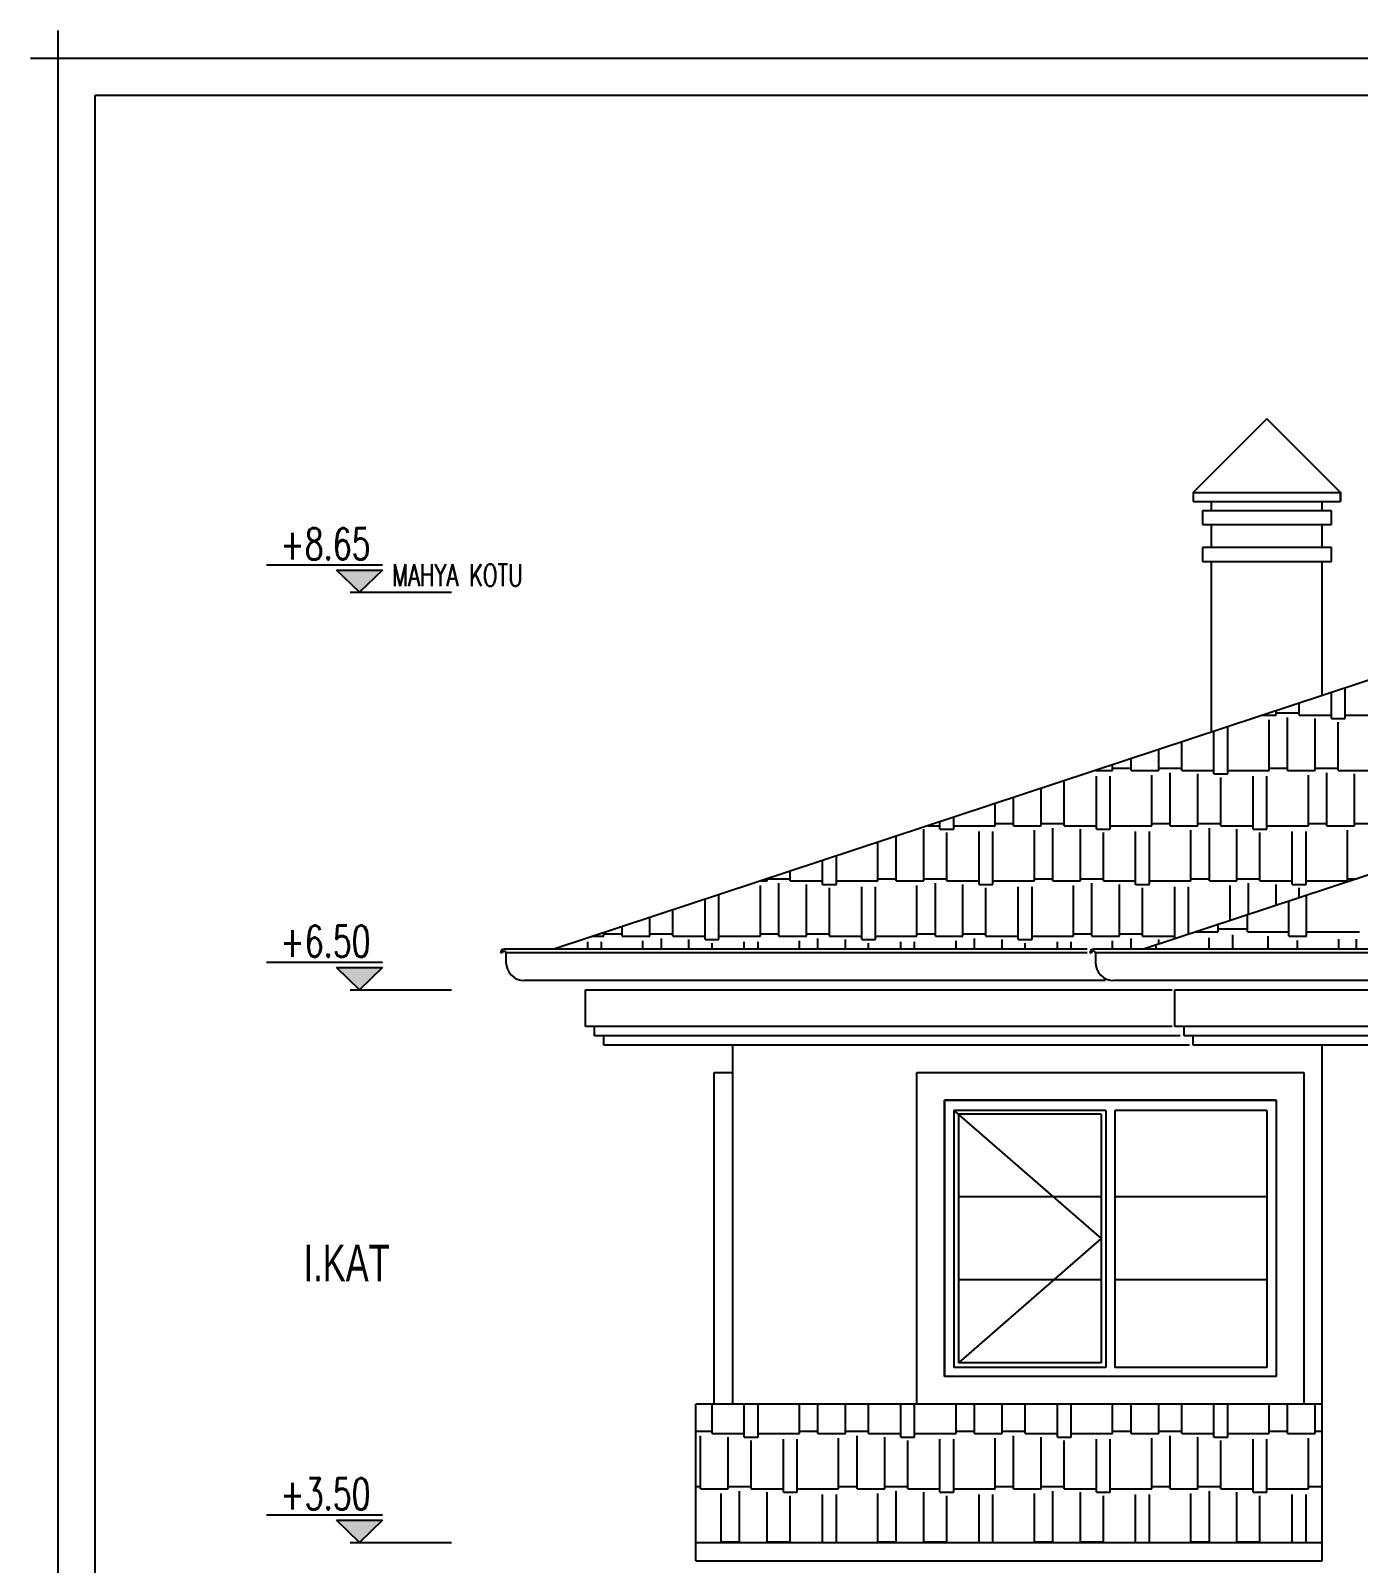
# Model space of a CAD drawing. Extents: x 3907.4 to 3911.57, y -3054.42 to -3053.7.
# Drawn here: x 3909.877 to 3910.0212, y -3053.8629 to -3053.6965 of the extents above; entities that cross this region are included whole.
import ezdxf
from ezdxf.enums import TextEntityAlignment as Align

# ---------------------------------------------------------------- set-up
doc = ezdxf.new("R2010")
doc.units = 0
doc.header["$LTSCALE"] = 2
doc.header["$MEASUREMENT"] = 0
doc.linetypes.add('ACAD_ISO07W100', pattern=[3.5, 0.5, -3])
for name, color, linetype in [('DOĞRAMA', 2, 'CONTINUOUS'), ('DUVAR', 7, 'CONTINUOUS'), ('KİREMİT', 9, 'CONTINUOUS'), ('TEXT', 11, 'CONTINUOUS')]:
    doc.layers.add(name, color=color, linetype=linetype)
doc.layers.add('Standard', color=7, linetype='CONTINUOUS', lineweight=25)
doc.styles.add('KAPı-PEN', font='simplex.shx', dxfattribs={"width": 0.7, "height": 10})
doc.styles.add('MAHAL', font='stylu.ttf', dxfattribs={"width": 0.7, "height": 20})

msp = doc.modelspace()

# ---------------------------------------------------------------- hatches: boundary and pattern name
at = {"layer": 'TEXT'}
for points in [[(3909.91525, -3053.75506), (3909.91025, -3053.75506), (3909.91275, -3053.75746)], [(3909.91525, -3053.79821), (3909.91025, -3053.79821), (3909.91275, -3053.80061)], [(3909.91525, -3053.85821), (3909.91025, -3053.85821), (3909.91275, -3053.86061)]]:
    msp.add_hatch(color=3, dxfattribs=at).paths.add_polyline_path(points)

# ---------------------------------------------------------------- linework, layer by layer
at = {"layer": 'DOĞRAMA'}
for p, q in [((3910.01228, -3053.81261), (3909.97628, -3053.81261)), ((3909.97628, -3053.81261), (3909.97628, -3053.84261)), ((3910.01228, -3053.81261), (3910.01228, -3053.84261)), ((3909.97728, -3053.81371), (3909.97728, -3053.84161)), ((3909.99378, -3053.81371), (3909.97728, -3053.81371)), ((3909.99378, -3053.81371), (3909.99378, -3053.84161)), ((3910.01128, -3053.81371), (3909.99478, -3053.81371)), ((3909.99478, -3053.81371), (3909.99478, -3053.84161)), ((3910.01128, -3053.81371), (3910.01128, -3053.81971)), ((3910.01128, -3053.81726), (3910.01128, -3053.84161)), ((3910.01228, -3053.84261), (3909.97628, -3053.84261)), ((3909.99378, -3053.84161), (3909.97728, -3053.84161)), ((3910.01128, -3053.84161), (3909.99478, -3053.84161))]:
    msp.add_line(p, q, dxfattribs=at)
at = {"layer": 'DOĞRAMA', "color": 9, "linetype": 'ACAD_ISO07W100'}
for p, q in [((3909.97728, -3053.81371), (3909.99328, -3053.82761)), ((3909.99328, -3053.82761), (3909.97778, -3053.84111))]:
    msp.add_line(p, q, dxfattribs=at)
at = {"layer": 'DOĞRAMA', "color": 6}
for p, q in [((3909.97778, -3053.81411), (3909.97778, -3053.84111)), ((3909.99328, -3053.81411), (3909.97778, -3053.81411)), ((3909.99328, -3053.81411), (3909.99328, -3053.84111)), ((3909.99328, -3053.82311), (3909.97778, -3053.82311)), ((3910.01128, -3053.82311), (3909.99478, -3053.82311)), ((3909.99328, -3053.83211), (3909.97778, -3053.83211)), ((3910.01128, -3053.83211), (3909.99478, -3053.83211)), ((3909.99328, -3053.84111), (3909.97778, -3053.84111))]:
    msp.add_line(p, q, dxfattribs=at)
at = {"layer": 'DUVAR', "color": 11, "linetype": 'ByBlock'}
for p, q in [((3910.00328, -3053.74661), (3910.01128, -3053.73861)), ((3910.01128, -3053.73861), (3910.00328, -3053.74661)), ((3910.01128, -3053.73861), (3910.01928, -3053.74661)), ((3910.01928, -3053.74661), (3910.01128, -3053.73861)), ((3910.00328, -3053.74661), (3910.00328, -3053.74761)), ((3910.00328, -3053.74661), (3910.00328, -3053.74761)), ((3910.00328, -3053.74761), (3910.01928, -3053.74761)), ((3910.00528, -3053.74861), (3910.00528, -3053.74761)), ((3910.01728, -3053.74861), (3910.01728, -3053.74761)), ((3910.01928, -3053.74661), (3910.01928, -3053.74761)), ((3910.01928, -3053.74761), (3910.01928, -3053.74661)), ((3910.00528, -3053.75261), (3910.00528, -3053.75011)), ((3910.01728, -3053.75261), (3910.01728, -3053.75011)), ((3910.00528, -3053.77264), (3910.00528, -3053.75411)), ((3910.01728, -3053.76868), (3910.01728, -3053.75411))]:
    msp.add_line(p, q, dxfattribs=at)
at = {"layer": 'DUVAR', "color": 7}
for p, q in [((3910.05135, -3053.75744), (3909.93387, -3053.79621)), ((3909.94928, -3053.86061), (3909.94928, -3053.84561)), ((3910.01728, -3053.84561), (3909.94928, -3053.84561)), ((3909.94928, -3053.86061), (3910.01728, -3053.86061)), ((3909.94928, -3053.86261), (3909.94928, -3053.86061)), ((3910.01728, -3053.86261), (3910.01728, -3053.86061)), ((3909.94928, -3053.86261), (3910.01728, -3053.86261))]:
    msp.add_line(p, q, dxfattribs=at)
at = {"layer": 'DUVAR', "color": 4}
for p, q in [((3910.05828, -3053.77627), (3909.99787, -3053.79621)), ((3909.93728, -3053.80061), (3910.00098, -3053.80061)), ((3909.93728, -3053.80461), (3909.93728, -3053.80061)), ((3909.93828, -3053.80461), (3909.93728, -3053.80461)), ((3909.93828, -3053.80561), (3909.93828, -3053.80461)), ((3909.93928, -3053.80561), (3909.93828, -3053.80561)), ((3909.93928, -3053.80661), (3909.93928, -3053.80561)), ((3910.00288, -3053.80661), (3909.93928, -3053.80661)), ((3909.95328, -3053.84561), (3909.95328, -3053.80661)), ((3910.01728, -3053.86061), (3910.01728, -3053.80661))]:
    msp.add_line(p, q, dxfattribs=at)
at = {"layer": 'DUVAR', "color": 5}
for p, q in [((3910.00128, -3053.80061), (3910.11528, -3053.80061)), ((3910.00128, -3053.80461), (3910.00128, -3053.80061)), ((3910.00228, -3053.80461), (3910.00128, -3053.80461)), ((3910.00228, -3053.80561), (3910.00228, -3053.80461)), ((3910.00328, -3053.80561), (3910.00228, -3053.80561)), ((3910.00328, -3053.80661), (3910.00328, -3053.80561)), ((3910.11328, -3053.80661), (3910.00328, -3053.80661))]:
    msp.add_line(p, q, dxfattribs=at)
at = {"layer": 'DUVAR', "color": 3}
for p, q in [((3910.00098, -3053.80461), (3909.93828, -3053.80461)), ((3910.00187, -3053.80561), (3909.93928, -3053.80561)), ((3910.11428, -3053.80461), (3910.00228, -3053.80461)), ((3910.11328, -3053.80561), (3910.00328, -3053.80561))]:
    msp.add_line(p, q, dxfattribs=at)
at = {"layer": 'DUVAR'}
for p, q in [((3909.97328, -3053.80961), (3910.01528, -3053.80961)), ((3909.97328, -3053.84561), (3909.97328, -3053.80961)), ((3910.01528, -3053.80961), (3910.01528, -3053.84561)), ((3909.97628, -3053.81261), (3910.01228, -3053.81261)), ((3909.97628, -3053.84261), (3909.97628, -3053.81261)), ((3910.01228, -3053.81261), (3910.01228, -3053.84261)), ((3910.01228, -3053.84261), (3909.97628, -3053.84261)), ((3910.01528, -3053.84561), (3909.97328, -3053.84561))]:
    msp.add_line(p, q, dxfattribs=at)
at = {"layer": 'KİREMİT', "color": 6}
for p, q in [((3910.01828, -3053.77117), (3910.01828, -3053.76835)), ((3910.01978, -3053.77117), (3910.01978, -3053.76785)), ((3910.01087, -3053.7708), (3910.01228, -3053.7708)), ((3910.01228, -3053.7708), (3910.01228, -3053.77033)), ((3910.01228, -3053.77055), (3910.01478, -3053.77055)), ((3910.01353, -3053.7768), (3910.01353, -3053.77105)), ((3910.01478, -3053.7708), (3910.01478, -3053.7695)), ((3910.01478, -3053.7708), (3910.01828, -3053.7708)), ((3910.01978, -3053.7708), (3910.02428, -3053.7708)), ((3910.00553, -3053.77717), (3910.00553, -3053.77256)), ((3910.00703, -3053.77717), (3910.00703, -3053.77206)), ((3910.01153, -3053.7768), (3910.01153, -3053.7713)), ((3910.01653, -3053.7768), (3910.01653, -3053.77117)), ((3910.01828, -3053.77117), (3910.01978, -3053.77117)), ((3910.01903, -3053.7768), (3910.01903, -3053.77155)), ((3910.00203, -3053.7768), (3910.00203, -3053.77371)), ((3909.99653, -3053.7768), (3909.99653, -3053.77553)), ((3909.99953, -3053.7768), (3909.99953, -3053.77454)), ((3909.99269, -3053.7768), (3909.99453, -3053.7768)), ((3909.99278, -3053.78317), (3909.99278, -3053.77742)), ((3909.99428, -3053.78317), (3909.99428, -3053.77742)), ((3909.99453, -3053.7768), (3909.99453, -3053.77619)), ((3909.99453, -3053.77655), (3909.99653, -3053.77655)), ((3909.99653, -3053.7768), (3909.99953, -3053.7768)), ((3909.99878, -3053.7828), (3909.99878, -3053.7773)), ((3909.99953, -3053.77655), (3910.00203, -3053.77655)), ((3910.00078, -3053.7828), (3910.00078, -3053.77705)), ((3910.00203, -3053.7768), (3910.00553, -3053.7768)), ((3910.00378, -3053.7828), (3910.00378, -3053.77717)), ((3910.00553, -3053.77717), (3910.00703, -3053.77717)), ((3910.00628, -3053.7828), (3910.00628, -3053.77755)), ((3910.00703, -3053.7768), (3910.01153, -3053.7768)), ((3910.00978, -3053.78317), (3910.00978, -3053.77742)), ((3910.01128, -3053.78317), (3910.01128, -3053.77742)), ((3910.01153, -3053.77655), (3910.01353, -3053.77655)), ((3910.01353, -3053.7768), (3910.01653, -3053.7768)), ((3910.01578, -3053.7828), (3910.01578, -3053.7773)), ((3910.01653, -3053.77655), (3910.01903, -3053.77655)), ((3910.01778, -3053.7828), (3910.01778, -3053.77705)), ((3910.01903, -3053.7768), (3910.02253, -3053.7768)), ((3910.02078, -3053.7828), (3910.02078, -3053.77717)), ((3909.98678, -3053.7828), (3909.98678, -3053.77874)), ((3909.98928, -3053.7828), (3909.98928, -3053.77792)), ((3909.98178, -3053.7828), (3909.98178, -3053.78039)), ((3909.98378, -3053.7828), (3909.98378, -3053.77973)), ((3909.97578, -3053.78317), (3909.97578, -3053.78237)), ((3909.97728, -3053.78317), (3909.97728, -3053.78188)), ((3909.98178, -3053.78255), (3909.98378, -3053.78255)), ((3909.98678, -3053.78255), (3909.98928, -3053.78255)), ((3909.99878, -3053.78255), (3910.00078, -3053.78255)), ((3910.00378, -3053.78255), (3910.00628, -3053.78255)), ((3910.01578, -3053.78255), (3910.01778, -3053.78255)), ((3910.02078, -3053.78255), (3910.02328, -3053.78255)), ((3909.97103, -3053.7888), (3909.97103, -3053.78394)), ((3909.97403, -3053.7888), (3909.97403, -3053.78317)), ((3909.97451, -3053.7828), (3909.97578, -3053.7828)), ((3909.97578, -3053.78317), (3909.97728, -3053.78317)), ((3909.97653, -3053.7888), (3909.97653, -3053.78355)), ((3909.97728, -3053.7828), (3909.98178, -3053.7828)), ((3909.98003, -3053.78917), (3909.98003, -3053.78342)), ((3909.98153, -3053.78917), (3909.98153, -3053.78342)), ((3909.98378, -3053.7828), (3909.98678, -3053.7828)), ((3909.98603, -3053.7888), (3909.98603, -3053.7833)), ((3909.98803, -3053.7888), (3909.98803, -3053.78305)), ((3909.98928, -3053.7828), (3909.99278, -3053.7828)), ((3909.99103, -3053.7888), (3909.99103, -3053.78317)), ((3909.99278, -3053.78317), (3909.99428, -3053.78317)), ((3909.99353, -3053.7888), (3909.99353, -3053.78355)), ((3909.99428, -3053.7828), (3909.99878, -3053.7828)), ((3909.99703, -3053.78917), (3909.99703, -3053.78342)), ((3909.99853, -3053.78917), (3909.99853, -3053.78342)), ((3910.00078, -3053.7828), (3910.00378, -3053.7828)), ((3910.00303, -3053.7888), (3910.00303, -3053.7833)), ((3910.00503, -3053.7888), (3910.00503, -3053.78305)), ((3910.00628, -3053.7828), (3910.00978, -3053.7828)), ((3910.00803, -3053.7888), (3910.00803, -3053.78317)), ((3910.00978, -3053.78317), (3910.01128, -3053.78317)), ((3910.01053, -3053.7888), (3910.01053, -3053.78355)), ((3910.01128, -3053.7828), (3910.01578, -3053.7828)), ((3910.01403, -3053.78917), (3910.01403, -3053.78342)), ((3910.01553, -3053.78917), (3910.01553, -3053.78342)), ((3910.01778, -3053.7828), (3910.02078, -3053.7828)), ((3910.02003, -3053.7888), (3910.02003, -3053.7833)), ((3909.96903, -3053.7888), (3909.96903, -3053.7846)), ((3909.96303, -3053.78917), (3909.96303, -3053.78658)), ((3909.96453, -3053.78917), (3909.96453, -3053.78609)), ((3909.95628, -3053.7948), (3909.95628, -3053.7893)), ((3909.95632, -3053.7888), (3909.95703, -3053.7888)), ((3909.95703, -3053.7888), (3909.95703, -3053.78856)), ((3909.95708, -3053.78855), (3909.95953, -3053.78855)), ((3909.95828, -3053.7948), (3909.95828, -3053.78905)), ((3909.95953, -3053.7888), (3909.95953, -3053.78774)), ((3909.95953, -3053.7888), (3909.96303, -3053.7888)), ((3909.96128, -3053.7948), (3909.96128, -3053.78917)), ((3909.96303, -3053.78917), (3909.96453, -3053.78917)), ((3909.96453, -3053.7888), (3909.96903, -3053.7888)), ((3909.96903, -3053.78855), (3909.97103, -3053.78855)), ((3909.97103, -3053.7888), (3909.97403, -3053.7888)), ((3909.97328, -3053.7948), (3909.97328, -3053.7893)), ((3909.97403, -3053.78855), (3909.97653, -3053.78855)), ((3909.97528, -3053.7948), (3909.97528, -3053.78905)), ((3909.97653, -3053.7888), (3909.98003, -3053.7888)), ((3909.97828, -3053.7948), (3909.97828, -3053.78917)), ((3909.98003, -3053.78917), (3909.98153, -3053.78917)), ((3909.98153, -3053.7888), (3909.98603, -3053.7888)), ((3909.98603, -3053.78855), (3909.98803, -3053.78855)), ((3909.98803, -3053.7888), (3909.99103, -3053.7888)), ((3909.99028, -3053.7948), (3909.99028, -3053.7893)), ((3909.99103, -3053.78855), (3909.99353, -3053.78855)), ((3909.99228, -3053.7948), (3909.99228, -3053.78905)), ((3909.99353, -3053.7888), (3909.99703, -3053.7888)), ((3909.99528, -3053.7948), (3909.99528, -3053.78917)), ((3909.99703, -3053.78917), (3909.99853, -3053.78917)), ((3909.99853, -3053.7888), (3910.00303, -3053.7888)), ((3910.00303, -3053.78855), (3910.00503, -3053.78855)), ((3910.00503, -3053.7888), (3910.00803, -3053.7888)), ((3910.00728, -3053.7931), (3910.00728, -3053.7893)), ((3910.00803, -3053.78855), (3910.01053, -3053.78855)), ((3910.00928, -3053.79244), (3910.00928, -3053.78905)), ((3910.01053, -3053.7888), (3910.01403, -3053.7888)), ((3910.01228, -3053.79145), (3910.01228, -3053.78917)), ((3910.01403, -3053.78917), (3910.01553, -3053.78917)), ((3910.01553, -3053.7888), (3910.02003, -3053.7888)), ((3910.02003, -3053.78855), (3910.02108, -3053.78855)), ((3909.95028, -3053.79517), (3909.95028, -3053.79079)), ((3909.95178, -3053.79517), (3909.95178, -3053.79029)), ((3909.96378, -3053.7948), (3909.96378, -3053.78955)), ((3909.96728, -3053.79517), (3909.96728, -3053.78942)), ((3909.96878, -3053.79517), (3909.96878, -3053.78942)), ((3909.98078, -3053.7948), (3909.98078, -3053.78955)), ((3909.98428, -3053.79517), (3909.98428, -3053.78942)), ((3909.98578, -3053.79517), (3909.98578, -3053.78942)), ((3909.99778, -3053.7948), (3909.99778, -3053.78955)), ((3910.00128, -3053.79508), (3910.00128, -3053.78942)), ((3910.00278, -3053.79458), (3910.00278, -3053.78942)), ((3910.01478, -3053.79062), (3910.01478, -3053.78955)), ((3910.01828, -3053.78947), (3910.01828, -3053.78942)), ((3909.94678, -3053.7948), (3909.94678, -3053.79194)), ((3909.94128, -3053.7948), (3909.94128, -3053.79376)), ((3909.94428, -3053.7948), (3909.94428, -3053.79277)), ((3909.93753, -3053.79621), (3909.93753, -3053.79542)), ((3909.93814, -3053.7948), (3909.93928, -3053.7948)), ((3909.93903, -3053.79621), (3909.93903, -3053.79542)), ((3909.93928, -3053.7948), (3909.93928, -3053.79442)), ((3909.93928, -3053.79455), (3909.94128, -3053.79455)), ((3909.94128, -3053.7948), (3909.94428, -3053.7948)), ((3909.94353, -3053.79621), (3909.94353, -3053.7953)), ((3909.94428, -3053.79455), (3909.94678, -3053.79455)), ((3909.94553, -3053.79621), (3909.94553, -3053.79505)), ((3909.94678, -3053.7948), (3909.95028, -3053.7948)), ((3909.94853, -3053.79621), (3909.94853, -3053.79517)), ((3909.95028, -3053.79517), (3909.95178, -3053.79517)), ((3909.95103, -3053.79621), (3909.95103, -3053.79555)), ((3909.95178, -3053.7948), (3909.95628, -3053.7948)), ((3909.95453, -3053.79621), (3909.95453, -3053.79542)), ((3909.95603, -3053.79621), (3909.95603, -3053.79542)), ((3909.95628, -3053.79455), (3909.95828, -3053.79455)), ((3909.95828, -3053.7948), (3909.96128, -3053.7948)), ((3909.96053, -3053.79621), (3909.96053, -3053.7953)), ((3909.96128, -3053.79455), (3909.96378, -3053.79455)), ((3909.96253, -3053.79621), (3909.96253, -3053.79505)), ((3909.96378, -3053.7948), (3909.96728, -3053.7948)), ((3909.96553, -3053.79621), (3909.96553, -3053.79517)), ((3909.96728, -3053.79517), (3909.96878, -3053.79517)), ((3909.96803, -3053.79621), (3909.96803, -3053.79555)), ((3909.96878, -3053.7948), (3909.97328, -3053.7948)), ((3909.97153, -3053.79621), (3909.97153, -3053.79542)), ((3909.97303, -3053.79621), (3909.97303, -3053.79542)), ((3909.97328, -3053.79455), (3909.97528, -3053.79455)), ((3909.97528, -3053.7948), (3909.97828, -3053.7948)), ((3909.97753, -3053.79621), (3909.97753, -3053.7953)), ((3909.97828, -3053.79455), (3909.98078, -3053.79455)), ((3909.97953, -3053.79621), (3909.97953, -3053.79505)), ((3909.98078, -3053.7948), (3909.98428, -3053.7948)), ((3909.98253, -3053.79621), (3909.98253, -3053.79517)), ((3909.98428, -3053.79517), (3909.98578, -3053.79517)), ((3909.98503, -3053.79621), (3909.98503, -3053.79555)), ((3909.98578, -3053.7948), (3909.99028, -3053.7948)), ((3909.98853, -3053.79621), (3909.98853, -3053.79542)), ((3909.99003, -3053.79621), (3909.99003, -3053.79542)), ((3909.99028, -3053.79455), (3909.99228, -3053.79455)), ((3909.99228, -3053.7948), (3909.99528, -3053.7948)), ((3909.99453, -3053.79621), (3909.99453, -3053.7953)), ((3909.99528, -3053.79455), (3909.99778, -3053.79455)), ((3909.99653, -3053.79621), (3909.99653, -3053.79505)), ((3909.99778, -3053.7948), (3910.00128, -3053.7948)), ((3909.99953, -3053.79566), (3909.99953, -3053.79517)), ((3909.93403, -3053.79621), (3909.93403, -3053.79615)), ((3909.95103, -3053.8488), (3909.95103, -3053.84561)), ((3909.95453, -3053.84917), (3909.95453, -3053.84561)), ((3909.95603, -3053.84917), (3909.95603, -3053.84561)), ((3909.96053, -3053.8488), (3909.96053, -3053.84561)), ((3909.96253, -3053.8488), (3909.96253, -3053.84561)), ((3909.96553, -3053.8488), (3909.96553, -3053.84561)), ((3909.96803, -3053.8488), (3909.96803, -3053.84561)), ((3909.97153, -3053.84917), (3909.97153, -3053.84561)), ((3909.97303, -3053.84917), (3909.97303, -3053.84561)), ((3909.97753, -3053.8488), (3909.97753, -3053.84561)), ((3909.97953, -3053.8488), (3909.97953, -3053.84561)), ((3909.98253, -3053.8488), (3909.98253, -3053.84561)), ((3909.98503, -3053.8488), (3909.98503, -3053.84561)), ((3909.98853, -3053.84917), (3909.98853, -3053.84561)), ((3909.99003, -3053.84917), (3909.99003, -3053.84561)), ((3909.99453, -3053.8488), (3909.99453, -3053.84561)), ((3909.99653, -3053.8488), (3909.99653, -3053.84561)), ((3909.99953, -3053.8488), (3909.99953, -3053.84561)), ((3910.00203, -3053.8488), (3910.00203, -3053.84561)), ((3910.00553, -3053.84917), (3910.00553, -3053.84561)), ((3910.00703, -3053.84917), (3910.00703, -3053.84561)), ((3910.01153, -3053.8488), (3910.01153, -3053.84561)), ((3910.01353, -3053.8488), (3910.01353, -3053.84561)), ((3910.01653, -3053.8488), (3910.01653, -3053.84561)), ((3909.94928, -3053.84855), (3909.95103, -3053.84855)), ((3909.94978, -3053.8548), (3909.94978, -3053.84905)), ((3909.95103, -3053.8488), (3909.95453, -3053.8488)), ((3909.95278, -3053.8548), (3909.95278, -3053.84917)), ((3909.95453, -3053.84917), (3909.95603, -3053.84917)), ((3909.95603, -3053.8488), (3909.96053, -3053.8488)), ((3909.96053, -3053.84855), (3909.96253, -3053.84855)), ((3909.96253, -3053.8488), (3909.96553, -3053.8488)), ((3909.96553, -3053.84855), (3909.96803, -3053.84855)), ((3909.96678, -3053.8548), (3909.96678, -3053.84905)), ((3909.96803, -3053.8488), (3909.97153, -3053.8488)), ((3909.96978, -3053.8548), (3909.96978, -3053.84917)), ((3909.97153, -3053.84917), (3909.97303, -3053.84917)), ((3909.97303, -3053.8488), (3909.97753, -3053.8488)), ((3909.97753, -3053.84855), (3909.97953, -3053.84855)), ((3909.97953, -3053.8488), (3909.98253, -3053.8488)), ((3909.98253, -3053.84855), (3909.98503, -3053.84855)), ((3909.98378, -3053.8548), (3909.98378, -3053.84905)), ((3909.98503, -3053.8488), (3909.98853, -3053.8488)), ((3909.98678, -3053.8548), (3909.98678, -3053.84917)), ((3909.98853, -3053.84917), (3909.99003, -3053.84917)), ((3909.99003, -3053.8488), (3909.99453, -3053.8488)), ((3909.99453, -3053.84855), (3909.99653, -3053.84855)), ((3909.99653, -3053.8488), (3909.99953, -3053.8488)), ((3909.99953, -3053.84855), (3910.00203, -3053.84855)), ((3910.00078, -3053.8548), (3910.00078, -3053.84905)), ((3910.00203, -3053.8488), (3910.00553, -3053.8488)), ((3910.00378, -3053.8548), (3910.00378, -3053.84917)), ((3910.00553, -3053.84917), (3910.00703, -3053.84917)), ((3910.00703, -3053.8488), (3910.01153, -3053.8488)), ((3910.01153, -3053.84855), (3910.01353, -3053.84855)), ((3910.01353, -3053.8488), (3910.01653, -3053.8488)), ((3910.01653, -3053.84855), (3910.01728, -3053.84855)), ((3909.95528, -3053.8548), (3909.95528, -3053.84955)), ((3909.95878, -3053.85517), (3909.95878, -3053.84942)), ((3909.96028, -3053.85517), (3909.96028, -3053.84942)), ((3909.96478, -3053.8548), (3909.96478, -3053.8493)), ((3909.97228, -3053.8548), (3909.97228, -3053.84955)), ((3909.97578, -3053.85517), (3909.97578, -3053.84942)), ((3909.97728, -3053.85517), (3909.97728, -3053.84942)), ((3909.98178, -3053.8548), (3909.98178, -3053.8493)), ((3909.98928, -3053.8548), (3909.98928, -3053.84955)), ((3909.99278, -3053.85517), (3909.99278, -3053.84942)), ((3909.99428, -3053.85517), (3909.99428, -3053.84942)), ((3909.99878, -3053.8548), (3909.99878, -3053.8493)), ((3910.00628, -3053.8548), (3910.00628, -3053.84955)), ((3910.00978, -3053.85517), (3910.00978, -3053.84942)), ((3910.01128, -3053.85517), (3910.01128, -3053.84942)), ((3910.01578, -3053.8548), (3910.01578, -3053.8493)), ((3909.94928, -3053.85455), (3909.94978, -3053.85455)), ((3909.94978, -3053.8548), (3909.95278, -3053.8548)), ((3909.95203, -3053.86061), (3909.95203, -3053.8553)), ((3909.95278, -3053.85455), (3909.95528, -3053.85455)), ((3909.95403, -3053.86061), (3909.95403, -3053.85505)), ((3909.95528, -3053.8548), (3909.95878, -3053.8548)), ((3909.95703, -3053.86061), (3909.95703, -3053.85517)), ((3909.95878, -3053.85517), (3909.96028, -3053.85517)), ((3909.95953, -3053.86061), (3909.95953, -3053.85555)), ((3909.96028, -3053.8548), (3909.96478, -3053.8548)), ((3909.96303, -3053.86061), (3909.96303, -3053.85542)), ((3909.96453, -3053.86061), (3909.96453, -3053.85542)), ((3909.96478, -3053.85455), (3909.96678, -3053.85455)), ((3909.96678, -3053.8548), (3909.96978, -3053.8548)), ((3909.96903, -3053.86061), (3909.96903, -3053.8553)), ((3909.96978, -3053.85455), (3909.97228, -3053.85455)), ((3909.97103, -3053.86061), (3909.97103, -3053.85505)), ((3909.97228, -3053.8548), (3909.97578, -3053.8548)), ((3909.97403, -3053.86061), (3909.97403, -3053.85517)), ((3909.97578, -3053.85517), (3909.97728, -3053.85517)), ((3909.97653, -3053.86061), (3909.97653, -3053.85555)), ((3909.97728, -3053.8548), (3909.98178, -3053.8548)), ((3909.98003, -3053.86061), (3909.98003, -3053.85542)), ((3909.98153, -3053.86061), (3909.98153, -3053.85542)), ((3909.98178, -3053.85455), (3909.98378, -3053.85455)), ((3909.98378, -3053.8548), (3909.98678, -3053.8548)), ((3909.98603, -3053.86061), (3909.98603, -3053.8553)), ((3909.98678, -3053.85455), (3909.98928, -3053.85455)), ((3909.98803, -3053.86061), (3909.98803, -3053.85505)), ((3909.98928, -3053.8548), (3909.99278, -3053.8548)), ((3909.99103, -3053.86061), (3909.99103, -3053.85517)), ((3909.99278, -3053.85517), (3909.99428, -3053.85517)), ((3909.99353, -3053.86061), (3909.99353, -3053.85555)), ((3909.99428, -3053.8548), (3909.99878, -3053.8548)), ((3909.99703, -3053.86061), (3909.99703, -3053.85542)), ((3909.99853, -3053.86061), (3909.99853, -3053.85542)), ((3909.99878, -3053.85455), (3910.00078, -3053.85455)), ((3910.00078, -3053.8548), (3910.00378, -3053.8548)), ((3910.00303, -3053.86061), (3910.00303, -3053.8553)), ((3910.00378, -3053.85455), (3910.00628, -3053.85455)), ((3910.00503, -3053.86061), (3910.00503, -3053.85505)), ((3910.00628, -3053.8548), (3910.00978, -3053.8548)), ((3910.00803, -3053.86061), (3910.00803, -3053.85517)), ((3910.00978, -3053.85517), (3910.01128, -3053.85517)), ((3910.01053, -3053.86061), (3910.01053, -3053.85555)), ((3910.01128, -3053.8548), (3910.01578, -3053.8548)), ((3910.01403, -3053.86061), (3910.01403, -3053.85542)), ((3910.01553, -3053.86061), (3910.01553, -3053.85542)), ((3910.01578, -3053.85455), (3910.01728, -3053.85455)), ((3909.95203, -3053.86055), (3909.95403, -3053.86055)), ((3909.95703, -3053.86055), (3909.95953, -3053.86055)), ((3909.96903, -3053.86055), (3909.97103, -3053.86055)), ((3909.97403, -3053.86055), (3909.97653, -3053.86055)), ((3909.98603, -3053.86055), (3909.98803, -3053.86055)), ((3909.99103, -3053.86055), (3909.99353, -3053.86055)), ((3910.00303, -3053.86055), (3910.00503, -3053.86055)), ((3910.00803, -3053.86055), (3910.01053, -3053.86055))]:
    msp.add_line(p, q, dxfattribs=at)
at = {"layer": 'KİREMİT', "color": 2}
for p, q in [((3910.01366, -3053.7948), (3910.01366, -3053.79099)), ((3910.01558, -3053.7948), (3910.01558, -3053.79036)), ((3910.00918, -3053.79432), (3910.00918, -3053.79247)), ((3910.0036, -3053.79432), (3910.00598, -3053.79432)), ((3910.00598, -3053.79432), (3910.00598, -3053.79353)), ((3910.00598, -3053.794), (3910.00918, -3053.794)), ((3910.00918, -3053.79432), (3910.01366, -3053.79432)), ((3910.01558, -3053.79432), (3910.02134, -3053.79432)), ((3909.99926, -3053.79621), (3909.99926, -3053.79575)), ((3910.00502, -3053.79621), (3910.00502, -3053.79496)), ((3910.00758, -3053.79621), (3910.00758, -3053.79464)), ((3910.01142, -3053.79621), (3910.01142, -3053.7948)), ((3910.01366, -3053.7948), (3910.01558, -3053.7948)), ((3910.01462, -3053.79621), (3910.01462, -3053.79528)), ((3910.0191, -3053.79621), (3910.0191, -3053.79512)), ((3910.02102, -3053.79621), (3910.02102, -3053.79512))]:
    msp.add_line(p, q, dxfattribs=at)
at = {"layer": 'KİREMİT'}
for p, q in [((3909.92826, -3053.79661), (3909.92806, -3053.79661)), ((3909.99178, -3053.79621), (3909.92846, -3053.79621)), ((3909.92866, -3053.79661), (3909.92866, -3053.79761)), ((3909.99178, -3053.79661), (3909.92866, -3053.79661)), ((3909.99226, -3053.79661), (3909.99206, -3053.79661)), ((3910.03328, -3053.79621), (3909.99246, -3053.79621)), ((3909.99266, -3053.79661), (3909.99266, -3053.79761)), ((3910.03328, -3053.79661), (3909.99266, -3053.79661)), ((3909.99375, -3053.79961), (3909.93066, -3053.79961)), ((3910.03328, -3053.79961), (3909.99466, -3053.79961))]:
    msp.add_line(p, q, dxfattribs=at)
for centre, radius, start, end in [((3909.92846, -3053.79661), 0.0004, 90, 180), ((3909.92846, -3053.79661), 0.0002, 0, 180), ((3909.93066, -3053.79761), 0.002, 180, 270), ((3909.99246, -3053.79661), 0.0004, 90, 180), ((3909.99246, -3053.79661), 0.0002, 0, 180), ((3909.99466, -3053.79761), 0.002, 180, 270)]:
    msp.add_arc(centre, radius, start, end, dxfattribs=at)
at = {"layer": 'Standard', "color": 2, "linetype": 'ByBlock'}
for p, q in [((3910.00328, -3053.74661), (3910.01928, -3053.74661)), ((3910.01828, -3053.74861), (3910.00428, -3053.74861)), ((3910.00428, -3053.74861), (3910.00428, -3053.75011)), ((3910.01828, -3053.75011), (3910.01828, -3053.74861)), ((3910.00428, -3053.75011), (3910.01828, -3053.75011)), ((3910.01828, -3053.75261), (3910.00428, -3053.75261)), ((3910.00428, -3053.75261), (3910.00428, -3053.75411)), ((3910.01828, -3053.75411), (3910.01828, -3053.75261)), ((3910.00428, -3053.75411), (3910.01828, -3053.75411))]:
    msp.add_line(p, q, dxfattribs=at)
at = {"layer": 'Standard', "color": 3, "linetype": 'ByBlock'}
for p, q in [((3909.95128, -3053.80961), (3909.95328, -3053.80961)), ((3909.95128, -3053.81361), (3909.95128, -3053.80961)), ((3909.95128, -3053.84161), (3909.95128, -3053.81361)), ((3909.95128, -3053.84561), (3909.95128, -3053.84161)), ((3909.95328, -3053.84561), (3909.95128, -3053.84561))]:
    msp.add_line(p, q, dxfattribs=at)
at = {"layer": 'TEXT', "color": 30}
for p, q in [((3909.88005, -3054.05608), (3909.88005, -3053.69648)), ((3909.87705, -3053.69948), (3910.36782, -3053.69948))]:
    msp.add_line(p, q, dxfattribs=at)
at = {"layer": 'TEXT', "color": 5, "ltscale": 50}
for p, q in [((3909.88405, -3053.70348), (3910.36082, -3053.70348)), ((3909.88405, -3054.04908), (3909.88405, -3053.70348))]:
    msp.add_line(p, q, dxfattribs=at)
at = {"layer": 'TEXT', "color": 3}
for p, q in [((3909.90264, -3053.75446), (3909.91525, -3053.75446)), ((3909.91275, -3053.75746), (3909.91025, -3053.75506)), ((3909.91025, -3053.75506), (3909.91525, -3053.75506)), ((3909.91525, -3053.75506), (3909.91275, -3053.75746)), ((3909.91175, -3053.75746), (3909.92275, -3053.75746)), ((3909.90264, -3053.79761), (3909.91525, -3053.79761)), ((3909.91275, -3053.80061), (3909.91025, -3053.79821)), ((3909.91025, -3053.79821), (3909.91525, -3053.79821)), ((3909.91525, -3053.79821), (3909.91275, -3053.80061)), ((3909.91175, -3053.80061), (3909.92275, -3053.80061)), ((3909.90264, -3053.85761), (3909.91525, -3053.85761)), ((3909.91275, -3053.86061), (3909.91025, -3053.85821)), ((3909.91025, -3053.85821), (3909.91525, -3053.85821)), ((3909.91525, -3053.85821), (3909.91275, -3053.86061)), ((3909.91175, -3053.86061), (3909.92275, -3053.86061))]:
    msp.add_line(p, q, dxfattribs=at)

# ---------------------------------------------------------------- texts
at = {"layer": 'TEXT', "color": 1, "style": 'KAPı-PEN', "width": 0.7}
msp.add_text('MAHYA KOTU', height=0.0024, dxfattribs=at).set_placement((3909.9163, -3053.7568))
at = {"layer": 'TEXT', "color": 3, "style": 'MAHAL', "width": 0.7}
msp.add_text('I.KAT', height=0.004, dxfattribs=at).set_placement((3909.90668, -3053.83227))
at = {"layer": 'TEXT', "color": 3, "style": 'KAPı-PEN', "width": 0.7}
for tag, text, p in [('+8.65', '+8.65', (3909.90905, -3053.7539)), ('+6.50', '+6.50', (3909.90905, -3053.79705)), ('+3.50', '+3.50', (3909.90905, -3053.85705))]:
    msp.add_attdef(tag, text=text, height=0.0034, dxfattribs=at).set_placement(p, align=Align.CENTER)

doc.saveas('drawing.dxf')
